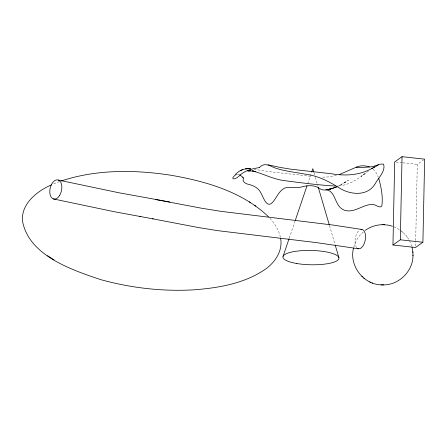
<?xml version="1.0" encoding="UTF-8"?>
<svg xmlns="http://www.w3.org/2000/svg" width="447" height="447" viewBox="0 0 447 447"><rect width="100%" height="100%" fill="white"/><g stroke="black" fill="none" stroke-linecap="round" stroke-linejoin="round"><path stroke-width="0.34" stroke-dasharray="2.23 1.68" d="M415.587 246.101L415.688 241.251M415.699 240.559L417.297 164.373L423.521 159.959M353.89 246.794C355.415 241.089 358.712 235.876 363.193 232.038M289.287 238.039L295.059 221.036M307.709 183.756L311.481 172.637M368.524 170.977C359.321 178.007 349.331 185.773 337.228 185.924M365.328 173.319L361.221 176.319L364.489 173.939M344.212 182.901L348.481 180.175L339.882 185.41L336.781 186.812M345.492 182.085L339.077 185.74M53.69 183.829L59.39 181.588M336.468 175.392L329.193 176.883L322.041 177.208M237.284 174.174L239.218 174.57M396.064 162.06L402.227 162.73M402.915 162.803L417.297 164.373M310.509 176.241L271.106 171.877L254.136 169.284M393.824 226.746L399.445 229.635M399.959 230.004L402.026 231.563M403.473 232.842L406.189 235.742M401.501 231.105L404.06 233.356M373.15 169.178L375.793 172.117L378.318 177.09M269.921 218.387C274.844 223.757 278.861 230.16 280.431 237.346M407.457 237.413L408.899 239.626M405.775 235.2L407.899 238M409.491 240.698L411.721 246.04M313.978 172.687L315.146 176.666M315.342 177.33L317.476 184.617M317.672 185.281L318.063 186.606M329.528 225.713L334.971 244.269M356.773 247.744A9.789 5.068 -79.6 0 1 355.186 238.737A9.789 5.068 -79.6 0 1 359.494 230.194"/><path stroke-width="0.67" d="M392.952 245.017L394.695 161.909L402.049 156.69L424.65 159.154L422.907 242.263L415.554 247.487L392.952 245.017L400.305 239.799L422.907 242.263M400.305 239.799L402.049 156.69M412.978 254.969C413.402 271.117 398.696 285.471 382.638 284.901M353.543 247.973C348.783 265.741 363.746 284.974 382.034 284.89M283.074 256.354L289.064 238.698M295.277 220.382L307.044 185.717M311.704 171.983L312.816 168.715L313.783 172.028M235.552 174.269C239.307 170.301 244.827 168.117 250.281 168.793M371.775 168.731L378.419 164.949M365.244 230.373C370.261 226.802 376.368 224.701 382.548 224.707M374.58 166.832C361.651 175.33 345.889 176.263 331.02 173.704L290.841 169.195L279.772 167.351L268.077 164.787M369.507 166.949C365.333 165.446 360.148 165.206 356.198 167.368A2.442 0.425 -8.1 0 0 356.672 167.575C361.064 167.614 365.462 167.301 369.831 166.938C374.58 167.027 378.972 163.183 383.593 164.166C385.8 171.223 378.263 177.995 375.122 183.857C367.456 196.635 350.241 194.976 339.195 187.913C328.791 181.275 317.588 175.637 305.172 174.151C294.707 172.106 283.906 171.218 273.838 167.519C268.843 165.094 264.149 162.613 259.673 167.301M51.355 184.907C37.246 191.053 21.355 203.463 22.423 220.511C28.183 255.449 72.096 270.061 100.916 279.693C130.921 287.941 162.255 291.6 193.344 289.863C217.745 288.047 243.185 283.862 263.987 270.144C274.385 263.445 283.107 251.197 280.599 238.307M337.027 186.729C331.635 188.461 324.611 192.294 319.292 188.304C314.096 184.712 307.419 185.393 301.636 186.919C296.11 188.93 290.187 186.187 284.711 188.036C278.827 190.925 276.738 197.697 272.592 202.346C266.703 208.928 263.361 197.121 260.959 193.082C258.847 188.327 254.097 185.779 249.292 184.527C246.09 184.002 241.531 181.817 243.542 178.13M240.128 170.732L242.408 169.709M356.868 166.915L339.53 174.453M336.781 186.812L332.043 188.567L326.662 189.791C335.837 191.707 334.708 205.503 342.955 209.503A11.79 10.918 -72.8 0 0 345.682 210.626C354.471 212.459 361.813 205.637 370.194 204.592A11.069 9.437 -3.8 0 1 372.725 204.609C375.815 204.089 379.296 208.794 381.794 206.168C383.219 196.864 381.118 187.181 378.704 178.169M61.222 180.985C96.278 169.346 134.229 169.637 170.402 175.163C205.491 181.158 242.196 191.623 268.546 216.817M236.396 174.274C228.657 179.599 235.01 180.979 240.464 174.704C245.576 170.43 252.086 168.81 258.5 167.714A8.845 5.375 6.3 0 0 259.634 167.267M325.762 189.757L330.367 189.092L328.305 189.388M245.347 168.91L247.794 168.703M247.454 170.888L250.728 170.732L248.012 170.843L252.98 171.028L255.852 171.721L252.399 170.905C263.629 173.788 274.022 179.688 285.75 180.806C302.228 182.94 318.75 185.092 335.339 186.053M382.118 224.707L383.135 224.701M383.208 284.895L383.677 284.901M382.967 224.701L383.85 224.718M381.922 284.89L382.822 284.907M380.989 284.845L381.414 284.862M383.749 224.712L388.292 225.154L392.494 226.243M384.392 224.74L384.778 224.757M248.42 168.698L250.929 168.826M362.009 229.507L333.099 225.07L220.55 211.286L201.401 208.185L155.617 199.541M169.877 202.005L118.891 192.763L58.367 180.046M358.516 248.767L316.554 242.637L217.616 230.641L197.976 227.462L152.287 218.734M53.277 198.909L114.158 211.699L153.254 218.901M139.838 216.549L140.839 216.722M369.691 281.895L370.384 282.191M372.06 282.901L372.625 283.141M239.715 174.783L243.129 177.481M47.544 255.695L54.009 259.93M249.348 201.865L250.594 202.692M254.656 205.341L255.813 206.101M361.813 276.347L362.394 276.855M363.707 278.012L364.232 278.475M318.258 187.271L329.338 225.048M335.166 244.934L338.86 257.528M412.017 247.23L412.872 251.868L412.994 255.718M412.872 251.868L412.888 252.611M360.936 229.534A9.789 5.068 -79.6 0 1 365.283 239.86A9.789 5.068 -79.6 0 1 357.656 248.459M242.665 177.241A13.164 1.872 31.7 0 1 243.257 177.967M59.417 195.741A9.789 5.794 -77.6 0 0 58.227 179.996A9.789 5.794 -77.6 0 0 49.824 192.691A9.789 5.794 -77.6 0 0 59.417 195.741M296.322 263.434A28.027 7.158 1.2 0 0 338.96 258.344A28.027 7.158 1.2 0 0 297.573 251.058A28.027 7.158 1.2 0 0 296.322 263.434"/></g></svg>
